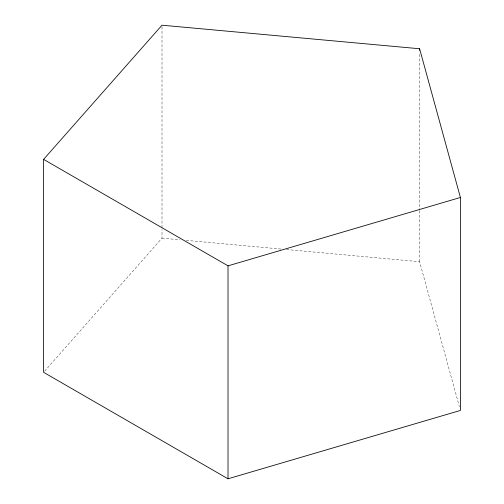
<?xml version="1.0" encoding="UTF-8"?>
<svg xmlns="http://www.w3.org/2000/svg" width="504" height="504" viewBox="0 0 504 504"><rect width="100%" height="100%" fill="white"/><g stroke="black" fill="none" stroke-linecap="round" stroke-linejoin="round"><path stroke-width="0.38" stroke-dasharray="2.52 1.89" d="M44.635 371.146L162.004 238.153L162.004 229.509M162.004 238.153L180.01 239.803M186.272 240.377L281.018 249.039M286.499 249.537L419.605 261.715L459.364 406.646M419.605 54.256L419.605 209.847M419.605 210.634L419.605 261.715M162.004 26.769L162.004 228.728"/><path stroke-width="0.76" d="M43.596 159.371L162.004 25.2L419.605 48.756L460.404 197.48L460.404 410.439L228.016 478.8L43.596 372.324L43.596 159.371L228.016 265.847L460.404 197.48M419.605 48.756L419.605 50.324M228.016 265.847L228.016 478.8"/></g></svg>
